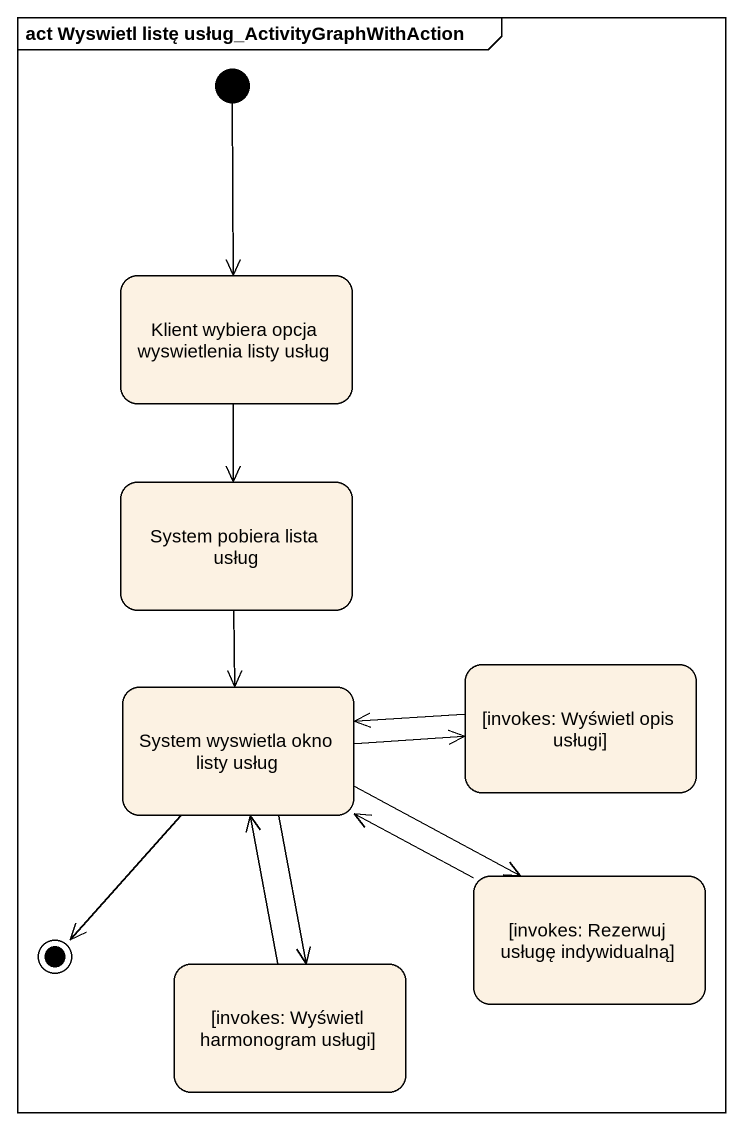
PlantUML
@startuml
mainframe act Wyswietl listę usług_ActivityGraphWithAction
hide empty description
state "Klient wybiera opcja wyswietlenia listy usług" as Klient_wybiera_opcja
state "System pobiera lista usług" as System_pobiera_lista_usług
state "System wyswietla okno listy usług" as System_wyswietla_okno_listy
state "[invokes: Wyświetl opis usługi]" as invokes_Wyświetl_opis_usługi
state "[invokes: Rezerwuj usługę indywidualną]" as invokes_Rezerwuj_usługę
state "[invokes: Wyświetl harmonogram usługi]" as invokes_Wyświetl
[*] --> Klient_wybiera_opcja
Klient_wybiera_opcja --> System_pobiera_lista_usług
System_pobiera_lista_usług --> System_wyswietla_okno_listy
System_wyswietla_okno_listy -right-> invokes_Wyświetl_opis_usługi
System_wyswietla_okno_listy -right-> invokes_Rezerwuj_usługę
System_wyswietla_okno_listy --> invokes_Wyświetl
invokes_Wyświetl_opis_usługi -left-> System_wyswietla_okno_listy
invokes_Rezerwuj_usługę -left-> System_wyswietla_okno_listy
invokes_Wyświetl -up-> System_wyswietla_okno_listy
System_wyswietla_okno_listy --> [*]
@enduml
